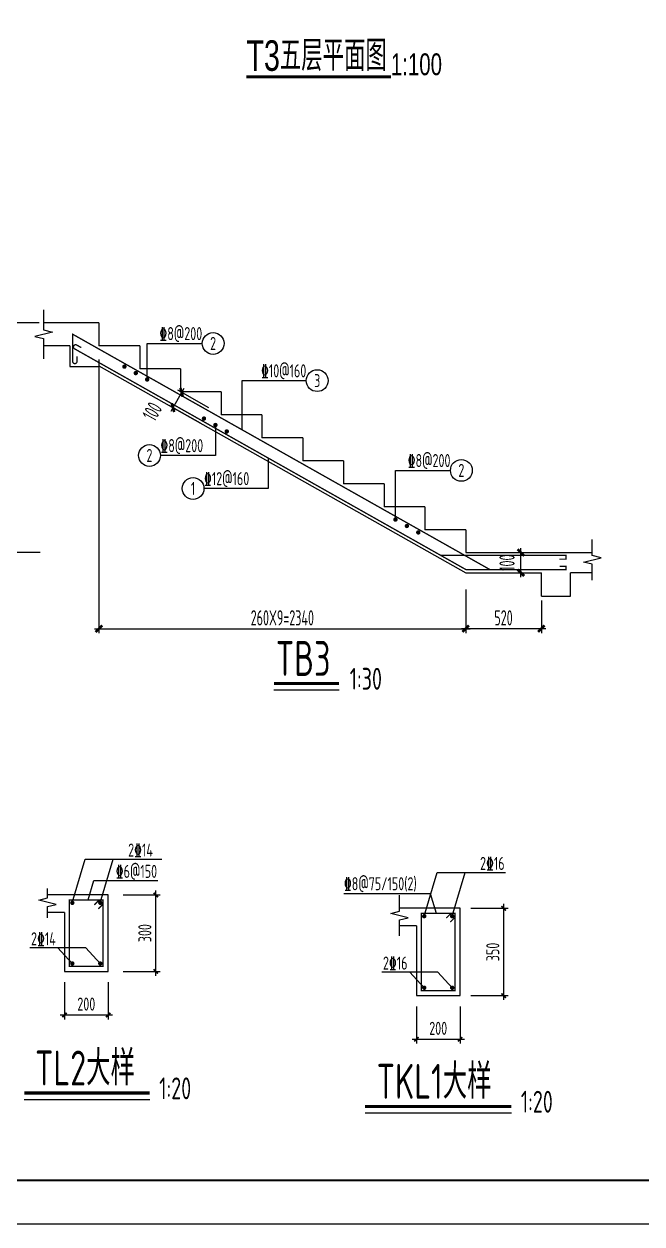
# Model space of a CAD drawing. Extents: x -472319 to -112444, y -516749 to -5704.
# Drawn here: x -174503 to -160348, y -459715 to -432221 of the extents above; entities that cross this region are included whole.
import ezdxf
from ezdxf.enums import TextEntityAlignment as Align

# ---------------------------------------------------------------- set-up
doc = ezdxf.new("R2010")
doc.units = 0
doc.header["$LTSCALE"] = 100
doc.header["$MEASUREMENT"] = 0
for name, color, linetype in [('1301', 24, 'Continuous'), ('BORDER', 6, 'Continuous'), ('COLU_DE', 7, 'Continuous'), ('COLU_DE_DIM', 3, 'Continuous'), ('COLU_DE_REIN', 1, 'Continuous'), ('COLU_DE_TEXT', 7, 'Continuous'), ('FRAME', 3, 'Continuous'), ('NUM', 7, 'Continuous'), ('PUB_DIM', 3, 'Continuous'), ('REIN', 1, 'Continuous'), ('S_BEAM', 4, 'Continuous'), ('STAIR_DE', 7, 'Continuous'), ('TEXT', 7, 'Continuous'), ('THIN', 7, 'Continuous'), ('填充', 8, 'Continuous')]:
    doc.layers.add(name, color=color, linetype=linetype)
doc.styles.add('eromans.shx', font='eromans.shx', dxfattribs={"width": 0.7, "bigfont": 'hztxt.shx'})
doc.styles.add('HZ', font='tssdeng.shx', dxfattribs={"width": 0.6, "height": 350, "bigfont": 'a.shx'})
doc.styles.add('TSSD_Dimension', font='Tssdeng.shx', dxfattribs={"width": 0.7, "bigfont": 'hztxt.shx'})
doc.styles.add('TSSD_Label', font='Tssdeng.shx', dxfattribs={"width": 0.7, "bigfont": 'hztxt.shx'})
doc.styles.add('TSSD_Num', font='Tssdeng.shx', dxfattribs={"width": 0.7, "bigfont": 'hztxt.shx'})
doc.styles.add('TSSD_Rein', font='Tssdeng.shx', dxfattribs={"width": 0.7, "bigfont": 'hztxt.shx'})
doc.dimstyles.new('DIMN', dxfattribs={"dimtxt": 350, "dimasz": 150, "dimexe": 100, "dimexo": 100, "dimgap": 75, "dimtad": 1, "dimdec": 0, "dimzin": 0, "dimdsep": 46, "dimtxsty": 'HZ', "dimblk": 'ARCHTICK', "dimcen": 0.09, "dimdle": 100, "dimclrd": 3, "dimclre": 3, "dimclrt": 7, "dimazin": 2, "dimtfac": 1, "dimtdec": 0, "dimtmove": 2, "dimatfit": 3, "dimldrblk": 'ARCHTICK', "dimfxl": 1, "dimtolj": 1, "dimtzin": 0, "dimarcsym": 0})
doc.dimstyles.new('TSSD_20_100', dxfattribs={"dimtxt": 300, "dimasz": 100, "dimexe": 100, "dimexo": 250, "dimgap": 100, "dimtad": 1, "dimdec": 0, "dimlfac": 0.2, "dimzin": 0, "dimdsep": 46, "dimtxsty": 'TSSD_Dimension', "dimblk": 'ARCHTICK', "dimcen": 0, "dimdle": 100, "dimclrt": 7, "dimadec": 0, "dimazin": 0, "dimtfac": 1, "dimtdec": 0, "dimtix": 1, "dimtmove": 2, "dimatfit": 3, "dimldrblk": 'ARCHTICK', "dimfxl": 1, "dimtolj": 1, "dimtzin": 0, "dimarcsym": 0})

# ---------------------------------------------------------------- blocks, each defined once
blk = doc.blocks.new('_ArchTick')
at = {"color": 0, "linetype": 'ByBlock', "const_width": 0.4}
blk.add_lwpolyline([(-0.5, -0.5), (0.5, 0.5)], dxfattribs=at)
blk = doc.blocks.new('*D318')
at = {"layer": 'COLU_DE_DIM', "color": 0, "lineweight": -2, "transparency": 16777216}
for p, q in [((-172235, -452176), (-171385, -452176)), ((-171485, -454026), (-171485, -452076)), ((-172235, -453926), (-171385, -453926))]:
    blk.add_line(p, q, dxfattribs=at)
at = {"layer": 'Defpoints', "color": 0, "transparency": 16777216}
for p in [(-172485, -452176), (-171485, -452176), (-172485, -453926)]:
    blk.add_point(p, dxfattribs=at)
at = {"layer": 'COLU_DE_DIM', "color": 0, "lineweight": -2, "transparency": 16777216, "xscale": 100, "yscale": 100, "zscale": 100}
for p, rotation in [((-171485, -452176), 90), ((-171485, -453926), 270)]:
    blk.add_blockref('_ArchTick', p, dxfattribs=dict(at, rotation=rotation))
at = {"layer": 'COLU_DE_DIM', "color": 7, "transparency": 16777216, "insert": (-171735, -453051), "char_height": 300, "attachment_point": 5, "rotation": 90, "style": 'TSSD_Dimension'}
blk.add_mtext('\\A1;300', dxfattribs=at)
blk = doc.blocks.new('*D319')
at = {"layer": 'COLU_DE_DIM', "color": 0, "lineweight": -2, "transparency": 16777216}
for p, q in [((-173576, -454176), (-173576, -455026)), ((-172576, -454176), (-172576, -455026)), ((-173676, -454926), (-172476, -454926))]:
    blk.add_line(p, q, dxfattribs=at)
at = {"layer": 'Defpoints', "color": 0, "transparency": 16777216}
for p in [(-173576, -453926), (-172576, -453926), (-172576, -454926)]:
    blk.add_point(p, dxfattribs=at)
at = {"layer": 'COLU_DE_DIM', "color": 0, "lineweight": -2, "transparency": 16777216, "xscale": 100, "yscale": 100, "zscale": 100, "rotation": 180}
blk.add_blockref('_ArchTick', (-173576, -454926), dxfattribs=at)
at = {"layer": 'COLU_DE_DIM', "color": 0, "lineweight": -2, "transparency": 16777216, "xscale": 100, "yscale": 100, "zscale": 100}
blk.add_blockref('_ArchTick', (-172576, -454926), dxfattribs=at)
at = {"layer": 'COLU_DE_DIM', "color": 7, "transparency": 16777216, "insert": (-173076, -454676), "char_height": 300, "attachment_point": 5, "style": 'TSSD_Dimension'}
blk.add_mtext('\\A1;200', dxfattribs=at)
blk = doc.blocks.new('*D320')
at = {"layer": 'COLU_DE_DIM', "color": 0, "lineweight": -2, "transparency": 16777216}
for p, q in [((-164266, -452482), (-163416, -452482)), ((-163516, -454582), (-163516, -452382)), ((-164266, -454482), (-163416, -454482))]:
    blk.add_line(p, q, dxfattribs=at)
at = {"layer": 'Defpoints', "color": 0, "transparency": 16777216}
for p in [(-164516, -452482), (-163516, -452482), (-164516, -454482)]:
    blk.add_point(p, dxfattribs=at)
at = {"layer": 'COLU_DE_DIM', "color": 0, "lineweight": -2, "transparency": 16777216, "xscale": 100, "yscale": 100, "zscale": 100}
for p, rotation in [((-163516, -452482), 90), ((-163516, -454482), 270)]:
    blk.add_blockref('_ArchTick', p, dxfattribs=dict(at, rotation=rotation))
at = {"layer": 'COLU_DE_DIM', "color": 7, "transparency": 16777216, "insert": (-163766, -453482), "char_height": 300, "attachment_point": 5, "rotation": 90, "style": 'TSSD_Dimension'}
blk.add_mtext('\\A1;350', dxfattribs=at)
blk = doc.blocks.new('*D321')
at = {"layer": 'COLU_DE_DIM', "color": 0, "lineweight": -2, "transparency": 16777216}
for p, q in [((-165516, -454732), (-165516, -455582)), ((-164516, -454732), (-164516, -455582)), ((-165616, -455482), (-164416, -455482))]:
    blk.add_line(p, q, dxfattribs=at)
at = {"layer": 'Defpoints', "color": 0, "transparency": 16777216}
for p in [(-165516, -454482), (-164516, -454482), (-164516, -455482)]:
    blk.add_point(p, dxfattribs=at)
at = {"layer": 'COLU_DE_DIM', "color": 0, "lineweight": -2, "transparency": 16777216, "xscale": 100, "yscale": 100, "zscale": 100, "rotation": 180}
blk.add_blockref('_ArchTick', (-165516, -455482), dxfattribs=at)
at = {"layer": 'COLU_DE_DIM', "color": 0, "lineweight": -2, "transparency": 16777216, "xscale": 100, "yscale": 100, "zscale": 100}
blk.add_blockref('_ArchTick', (-164516, -455482), dxfattribs=at)
at = {"layer": 'COLU_DE_DIM', "color": 7, "transparency": 16777216, "insert": (-165016, -455232), "char_height": 300, "attachment_point": 5, "style": 'TSSD_Dimension'}
blk.add_mtext('\\A1;200', dxfattribs=at)
blk = doc.blocks.new('A$C20674F94')
at = {"layer": 'FRAME'}
for p, q in [((2500, 1000), (83100, 1000)), ((0, 0), (84100, 0))]:
    blk.add_line(p, q, dxfattribs=at)
at = {"layer": 'FRAME', "const_width": 50}
blk.add_lwpolyline([(2500, 58400), (83100, 58400), (83100, 1000), (2500, 1000), (2500, 58400)], dxfattribs=at)
blk = doc.blocks.new('*D2735')
at = {"layer": '1301', "color": 3, "lineweight": -2, "transparency": 16777216}
for p, q in [((-172786, -439910), (-172786, -446177)), ((-164386, -445177), (-164386, -446177)), ((-172886, -446077), (-164286, -446077))]:
    blk.add_line(p, q, dxfattribs=at)
at = {"layer": 'Defpoints', "color": 0, "transparency": 16777216}
for p in [(-172786, -439810), (-164386, -445077), (-164386, -446077)]:
    blk.add_point(p, dxfattribs=at)
at = {"layer": '1301', "color": 3, "lineweight": -2, "transparency": 16777216, "xscale": 150, "yscale": 150, "zscale": 150, "rotation": 180}
blk.add_blockref('_ArchTick', (-172786, -446077), dxfattribs=at)
at = {"layer": '1301', "color": 3, "lineweight": -2, "transparency": 16777216, "xscale": 150, "yscale": 150, "zscale": 150}
blk.add_blockref('_ArchTick', (-164386, -446077), dxfattribs=at)
at = {"layer": '1301', "color": 7, "transparency": 16777216, "insert": (-168586, -445827), "char_height": 350, "attachment_point": 5, "style": 'HZ'}
blk.add_mtext('\\A1;260X9=2340', dxfattribs=at)
blk = doc.blocks.new('*D2736')
at = {"layer": '1301', "color": 3, "lineweight": -2, "transparency": 16777216}
for p, q in [((-174158, -439067), (-175083, -439067)), ((-174983, -438967), (-174983, -444433)), ((-174134, -444333), (-175083, -444333))]:
    blk.add_line(p, q, dxfattribs=at)
at = {"layer": 'Defpoints', "color": 0, "transparency": 16777216}
for p in [(-174058, -439067), (-174983, -444333), (-174034, -444333)]:
    blk.add_point(p, dxfattribs=at)
at = {"layer": '1301', "color": 3, "lineweight": -2, "transparency": 16777216, "xscale": 150, "yscale": 150, "zscale": 150}
for p, rotation in [((-174983, -439067), 90), ((-174983, -444333), 270)]:
    blk.add_blockref('_ArchTick', p, dxfattribs=dict(at, rotation=rotation))
at = {"layer": '1301', "color": 7, "transparency": 16777216, "insert": (-175233, -441700), "char_height": 350, "attachment_point": 5, "rotation": 90, "style": 'HZ'}
blk.add_mtext('\\A1;150X10=1500', dxfattribs=at)
blk = doc.blocks.new('*D2747')
at = {"layer": '1301', "color": 3, "lineweight": -2, "transparency": 16777216}
for p, q in [((-170844, -440575), (-171139, -441097)), ((-170267, -441015), (-170980, -440613)), ((-170464, -441363), (-171177, -440961))]:
    blk.add_line(p, q, dxfattribs=at)
at = {"layer": 'Defpoints', "color": 0, "transparency": 16777216}
for p in [(-171090, -441010), (-170180, -441064), (-170377, -441413)]:
    blk.add_point(p, dxfattribs=at)
at = {"layer": '1301', "color": 3, "lineweight": -2, "transparency": 16777216, "xscale": 150, "yscale": 150, "zscale": 150}
for p, rotation in [((-170893, -440662), 60.56458364765433), ((-171090, -441010), 240.5645836476543)]:
    blk.add_blockref('_ArchTick', p, dxfattribs=dict(at, rotation=rotation))
at = {"layer": '1301', "color": 7, "transparency": 16777216, "insert": (-171566, -441101), "char_height": 350, "attachment_point": 5, "rotation": 60.5646, "style": 'HZ'}
blk.add_mtext('\\A1;100', dxfattribs=at)
blk = doc.blocks.new('_reinbk')
blk.add_line((0, 0), (0, 0))
blk = doc.blocks.new('ts_reino')
at = {"color": 0, "linetype": 'ByBlock', "lineweight": -2}
blk.add_circle((0, 0), 0.5, dxfattribs=at)
at = {"color": 0, "linetype": 'ByBlock', "lineweight": -2, "style": 'TSSD_Num', "width": 0.7}
blk.add_attdef('A', text='', height=0.6, dxfattribs=at).set_placement((0, 0), align=Align.MIDDLE_CENTER)
blk = doc.blocks.new('*D2748')
at = {"layer": 'Defpoints', "color": 0, "transparency": 16777216}
for p in [(-164386, -445333), (-162653, -445333), (-164386, -446077)]:
    blk.add_point(p, dxfattribs=at)
at = {"layer": 'S_BEAM', "color": 3, "lineweight": -2, "transparency": 16777216}
for p, q in [((-164386, -445433), (-164386, -446177)), ((-162653, -445433), (-162653, -446177)), ((-162553, -446077), (-164486, -446077))]:
    blk.add_line(p, q, dxfattribs=at)
at = {"layer": 'S_BEAM', "color": 3, "lineweight": -2, "transparency": 16777216, "xscale": 150, "yscale": 150, "zscale": 150, "rotation": 180}
blk.add_blockref('_ArchTick', (-164386, -446077), dxfattribs=at)
at = {"layer": 'S_BEAM', "color": 3, "lineweight": -2, "transparency": 16777216, "xscale": 150, "yscale": 150, "zscale": 150}
blk.add_blockref('_ArchTick', (-162653, -446077), dxfattribs=at)
at = {"layer": 'S_BEAM', "color": 7, "transparency": 16777216, "insert": (-163520, -445827), "char_height": 350, "attachment_point": 5, "style": 'HZ'}
blk.add_mtext('\\A1;520', dxfattribs=at)
blk = doc.blocks.new('*D2749')
at = {"layer": 'Defpoints', "color": 0, "transparency": 16777216}
for p in [(-163520, -444333), (-163122, -444333), (-163520, -444793)]:
    blk.add_point(p, dxfattribs=at)
at = {"layer": 'S_BEAM', "color": 3, "lineweight": -2, "transparency": 16777216}
for p, q in [((-163122, -444893), (-163122, -444233)), ((-163420, -444333), (-163022, -444333)), ((-163420, -444793), (-163022, -444793))]:
    blk.add_line(p, q, dxfattribs=at)
at = {"layer": 'S_BEAM', "color": 3, "lineweight": -2, "transparency": 16777216, "xscale": 150, "yscale": 150, "zscale": 150}
for p, rotation in [((-163122, -444333), 90), ((-163122, -444793), 270)]:
    blk.add_blockref('_ArchTick', p, dxfattribs=dict(at, rotation=rotation))
at = {"layer": 'S_BEAM', "color": 7, "transparency": 16777216, "insert": (-163440, -444563), "char_height": 350, "attachment_point": 5, "rotation": 90, "style": 'HZ'}
blk.add_mtext('\\A1;100', dxfattribs=at)

msp = doc.modelspace()

# ---------------------------------------------------------------- linework, layer by layer
at = {"layer": 'BORDER'}
for p, q in [((-168777.259, -447479.473), (-167286.264, -447479.473)), ((-174498.248, -456863.334), (-171622.012, -456863.334)), ((-166691.93, -457169.5), (-163339.445, -457169.5))]:
    msp.add_line(p, q, dxfattribs=at)
at = {"layer": 'BORDER', "const_width": 70}
for points in [[(-168777.259, -447329.473), (-167286.264, -447329.473)], [(-174498.248, -456713.334), (-171622.012, -456713.334)], [(-166691.93, -457019.5), (-163339.445, -457019.5)]]:
    msp.add_lwpolyline(points, dxfattribs=at)
at = {"layer": 'COLU_DE'}
for p, q in [((-173395.944, -452356.015), (-173098.549, -451356.994)), ((-173098.549, -451356.994), (-171348.675, -451356.994)), ((-172755.944, -452356.015), (-172458.549, -451356.994)), ((-165335.687, -452662.181), (-165038.293, -451663.16)), ((-165038.293, -451663.16), (-163472.188, -451663.16)), ((-164695.687, -452662.181), (-164398.293, -451663.16)), ((-173032.934, -452291.015), (-172900.214, -451845.175)), ((-172900.214, -451845.175), (-171434.632, -451845.175)), ((-173575.944, -452176.015), (-173964.437, -452176.015)), ((-165191.418, -452151.341), (-167179.5, -452151.341)), ((-165058.697, -452597.181), (-165191.418, -452151.341)), ((-165515.687, -452482.181), (-165904.18, -452482.181)), ((-173575.944, -452576.015), (-173964.437, -452576.015)), ((-165515.687, -452882.181), (-165904.18, -452882.181)), ((-173086.198, -453389.87), (-174366.214, -453389.87)), ((-173395.944, -453746.015), (-173726.198, -453389.87)), ((-172755.944, -453746.015), (-173086.198, -453389.87)), ((-165025.941, -453946.037), (-166305.957, -453946.037)), ((-165335.687, -454302.181), (-165665.941, -453946.037)), ((-164695.687, -454302.181), (-165025.941, -453946.037))]:
    msp.add_line(p, q, dxfattribs=at)
for points in [[(-173575.944, -452576.015), (-173575.944, -453926.015), (-172575.944, -453926.015), (-172575.944, -452176.015), (-173575.944, -452176.015)], [(-165515.687, -452882.181), (-165515.687, -454482.181), (-164515.687, -454482.181), (-164515.687, -452482.181), (-165515.687, -452482.181)]]:
    msp.add_lwpolyline(points, dxfattribs=at)
at = {"layer": 'COLU_DE_REIN', "const_width": 30}
for points in [[(-172800.319, -452492.314), (-172690.944, -452382.939), (-172690.944, -452291.015), (-173460.944, -452291.015), (-173460.944, -453811.015), (-172690.944, -453811.015), (-172690.944, -452291.015), (-172782.868, -452291.015), (-172892.243, -452400.39)], [(-164740.063, -452798.48), (-164630.687, -452689.105), (-164630.687, -452597.181), (-165400.687, -452597.181), (-165400.687, -454367.181), (-164630.687, -454367.181), (-164630.687, -452597.181), (-164722.611, -452597.181), (-164831.987, -452706.556)]]:
    msp.add_lwpolyline(points, dxfattribs=at)
at = {"layer": 'COLU_DE_REIN', "const_width": 50}
for points in [[(-173420.944, -452356.015, 1), (-173370.944, -452356.015, 1)], [(-172780.944, -452356.015, 1), (-172730.944, -452356.015, 1)], [(-165360.687, -452662.181, 1), (-165310.687, -452662.181, 1)], [(-164720.687, -452662.181, 1), (-164670.687, -452662.181, 1)], [(-173420.944, -453746.015, 1), (-173370.944, -453746.015, 1)], [(-172780.944, -453746.015, 1), (-172730.944, -453746.015, 1)], [(-165360.687, -454302.181, 1), (-165310.687, -454302.181, 1)], [(-164720.687, -454302.181, 1), (-164670.687, -454302.181, 1)]]:
    msp.add_lwpolyline(points, format="xyb", close=True, dxfattribs=at)
at = {"layer": 'PUB_DIM', "const_width": 70}
msp.add_lwpolyline([(-169407.046, -433429.329), (-166099.954, -433429.329)], dxfattribs=at)
at = {"layer": 'REIN', "const_width": 30}
for points in [[(-173288.165, -439831.75), (-173288.165, -439951.75, -1), (-173388.165, -439951.75), (-173388.165, -439328.539), (-172086.499, -440063.051)], [(-173190.966, -439635.014), (-173295.476, -439576.041, 1), (-173344.62, -439663.132), (-164372.45, -444725.999), (-162089, -444725.999), (-162089, -444647), (-162237.5, -444647)]]:
    msp.add_lwpolyline(points, format="xyb", dxfattribs=at)
at = {"layer": 'REIN', "const_width": 50}
for points in [[(-172228.665, -440071.57, 1), (-172178.665, -440071.57, 1)], [(-171967.392, -440219.003, 1), (-171917.392, -440219.003, 1)], [(-171706.119, -440366.436, 1), (-171656.119, -440366.436, 1)], [(-170405.461, -441261.13, 1), (-170355.461, -441261.13, 1)], [(-170144.188, -441408.562, 1), (-170094.188, -441408.562, 1)], [(-169882.915, -441555.995, 1), (-169832.915, -441555.995, 1)], [(-166019.993, -443575.035, 1), (-165969.993, -443575.035, 1)], [(-165758.72, -443722.468, 1), (-165708.72, -443722.468, 1)], [(-165497.447, -443869.901, 1), (-165447.447, -443869.901, 1)]]:
    msp.add_lwpolyline(points, format="xyb", close=True, dxfattribs=at)
at = {"layer": 'REIN', "const_width": 30}
for points in [[(-163823.046, -444725.999), (-172086.499, -440063.051)], [(-162240.5, -444482.5), (-162087, -444482.5), (-162087, -444398), (-164953.714, -444398)]]:
    msp.add_lwpolyline(points, dxfattribs=at)
at = {"layer": 'STAIR_DE'}
for p, q in [((-172786.499, -439066.75), (-174053.165, -439066.75)), ((-172786.499, -439066.75), (-172786.499, -439593.416)), ((-173453.165, -439593.416), (-174053.165, -439593.416)), ((-173453.165, -439593.416), (-173453.165, -440066.75)), ((-171853.165, -439593.416), (-172786.499, -439593.416)), ((-171853.165, -439593.416), (-171853.165, -440120.083)), ((-173453.165, -440066.75), (-172786.499, -440066.75)), ((-172786.499, -440052.706), (-164386.499, -444792.706)), ((-170919.832, -440120.083), (-171853.165, -440120.083)), ((-170919.832, -440120.083), (-170919.832, -440646.75)), ((-172046.703, -440470.162), (-172046.703, -440484.206)), ((-169986.499, -440646.75), (-170919.832, -440646.75)), ((-169986.499, -440646.75), (-169986.499, -441173.416)), ((-169053.165, -441173.416), (-169986.499, -441173.416)), ((-169053.165, -441173.416), (-169053.165, -441700.083)), ((-168119.832, -441700.083), (-169053.165, -441700.083)), ((-168119.832, -441700.083), (-168119.832, -442226.75)), ((-167186.499, -442226.75), (-168119.832, -442226.75)), ((-167186.499, -442226.75), (-167186.499, -442753.416)), ((-166253.165, -442753.416), (-167186.499, -442753.416)), ((-166253.165, -442753.416), (-166253.165, -443280.083)), ((-165319.832, -443280.083), (-166253.165, -443280.083)), ((-165319.832, -443280.083), (-165319.832, -443806.75)), ((-164386.499, -443806.75), (-165319.832, -443806.75)), ((-164386.499, -443806.75), (-164386.499, -444333.416)), ((-164386.499, -444333.416), (-161486.832, -444333.416)), ((-164386.499, -444792.706), (-162653.499, -444792.706)), ((-162653.499, -445333.416), (-162653.499, -444792.706)), ((-161986.832, -445333.416), (-161986.832, -444792.706)), ((-161486.832, -444792.706), (-161986.832, -444792.706)), ((-162653.499, -445333.416), (-161986.832, -445333.416))]:
    msp.add_line(p, q, dxfattribs=at)
at = {"layer": 'TEXT'}
for points in [[(-171681.119, -440366.436), (-171681.119, -439539.769), (-170421.119, -439539.769)], [(-169506.86, -441518.704), (-169506.86, -440392.038), (-168036.86, -440392.038)], [(-170119.188, -441408.562), (-170119.188, -442106.062), (-171379.188, -442106.062)], [(-168910.388, -442165.306), (-168910.388, -442862.806), (-170380.388, -442862.806)], [(-165994.993, -443575.035), (-165994.993, -442448.369), (-164734.993, -442448.369)]]:
    msp.add_lwpolyline(points, dxfattribs=at)
at = {"layer": 'THIN'}
for points in [[(-174053.165, -438766.75), (-174053.165, -439230.083), (-173853.165, -439280.083), (-174253.165, -439380.083), (-174053.165, -439430.083), (-174053.165, -439893.416)], [(-161486.832, -444966.75), (-161486.832, -444600.083), (-161686.832, -444550.083), (-161286.832, -444450.083), (-161486.832, -444400.083), (-161486.832, -444033.416)], [(-161486.832, -444966.75), (-161486.832, -444600.083), (-161686.832, -444550.083), (-161286.832, -444450.083), (-161486.832, -444400.083), (-161486.832, -444033.416)], [(-173964.437, -452697.5), (-173964.437, -452442.251), (-173764.437, -452392.251), (-174164.437, -452292.251), (-173964.437, -452242.251), (-173964.437, -452031.063)], [(-165904.18, -453115.084), (-165904.18, -452748.417), (-165704.18, -452698.417), (-166104.18, -452598.417), (-165904.18, -452548.417), (-165904.18, -452181.75)]]:
    msp.add_lwpolyline(points, dxfattribs=at)

# ---------------------------------------------------------------- block references
at = {"layer": 'NUM'}
ref = msp.add_blockref('ts_reino', (-170171.119, -439539.769), dxfattribs=dict(at, xscale=500, yscale=500, zscale=500))
ref.add_attrib('4', '2', dxfattribs={"height": 300, "style": 'TSSD_Num', "width": 0.7}).set_placement((-170171.119, -439539.769), align=Align.MIDDLE_CENTER)
ref = msp.add_blockref('ts_reino', (-167786.86, -440392.038), dxfattribs=dict(at, xscale=500, yscale=500, zscale=500))
ref.add_attrib('3', '3', dxfattribs={"height": 300, "style": 'TSSD_Num', "width": 0.7}).set_placement((-167786.86, -440392.038), align=Align.MIDDLE_CENTER)
ref = msp.add_blockref('ts_reino', (-171629.188, -442106.062), dxfattribs=dict(at, xscale=500, yscale=500, zscale=500))
ref.add_attrib('4', '2', dxfattribs={"height": 300, "style": 'TSSD_Num', "width": 0.7}).set_placement((-171629.188, -442106.062), align=Align.MIDDLE_CENTER)
ref = msp.add_blockref('ts_reino', (-164484.993, -442448.369), dxfattribs=dict(at, xscale=500, yscale=500, zscale=500))
ref.add_attrib('4', '2', dxfattribs={"height": 300, "style": 'TSSD_Num', "width": 0.7}).set_placement((-164484.993, -442448.369), align=Align.MIDDLE_CENTER)
ref = msp.add_blockref('ts_reino', (-170630.388, -442862.806), dxfattribs=dict(at, xscale=500, yscale=500, zscale=500))
ref.add_attrib('1', '1', dxfattribs={"height": 300, "style": 'TSSD_Num', "width": 0.7}).set_placement((-170630.388, -442862.806), align=Align.MIDDLE_CENTER)
at = {"layer": 'TEXT', "xscale": 100, "yscale": 100, "zscale": 100}
for p, rotation in [((-172120.832, -440043.677), 270), ((-171681.119, -440366.436), 270), ((-170119.188, -441408.562), 90), ((-168910.388, -442165.306), 90), ((-165994.993, -443575.035), 270), ((-164576.915, -444300.602), 270)]:
    msp.add_blockref('_reinbk', p, dxfattribs=dict(at, rotation=rotation))
at = {"layer": '填充'}
msp.add_blockref('A$C20674F94', (-218450.5, -459714.5), dxfattribs=at)

# ---------------------------------------------------------------- texts
at = {"layer": 'BORDER', "style": 'TSSD_Label', "width": 0.7}
for s, height, p in [('TB3', 800, (-168734.79, -447156.59)), ('1:30', 500, (-167043.144, -447472.648)), ('TL2大样', 800, (-174250.306, -456540.45)), ('TKL1大样', 800, (-166426.257, -456846.617)), ('1:20', 500, (-171406.102, -456856.509)), ('1:20', 500, (-163123.535, -457162.675))]:
    msp.add_text(s, height=height, dxfattribs=at).set_placement(p)
at = {"layer": 'COLU_DE_TEXT', "style": 'TSSD_Rein', "width": 0.7}
for s, p in [('2\x8414', (-172117.192, -451297.283)), ('\x846@150', (-172400.408, -451785.464)), ('2\x8416', (-164056.936, -451603.449)), ('\x848@75/150(2)', (-167176.578, -452068.231)), ('2\x8414', (-174341.44, -453330.16)), ('2\x8416', (-166281.184, -453886.326))]:
    msp.add_text(s, height=300, dxfattribs=at).set_placement(p)
at = {"layer": 'PUB_DIM', "color": 7, "style": 'eromans.shx', "width": 0.7}
for s, height, p in [('T3五层平面图', 700, (-169407.046, -433294.329)), ('1:100', 500, (-166099.954, -433394.329))]:
    msp.add_text(s, height=height, dxfattribs=at).set_placement(p)
at = {"layer": 'TEXT', "style": 'TSSD_Rein', "width": 0.7}
for s, p in [('%%1328@200', (-170421.119, -439464.769)), ('%%13210@160', (-168036.86, -440317.038)), ('%%1328@200', (-164734.993, -442373.369))]:
    msp.add_text(s, height=300, dxfattribs=at).set_placement(p, align=Align.RIGHT)
msp.add_text('%%1328@200', height=300, dxfattribs=at).set_placement((-171379.188, -442031.062))
at = {"layer": 'TEXT', "color": 4, "style": 'TSSD_Rein', "width": 0.7}
msp.add_text('%%13212@160', height=300, dxfattribs=at).set_placement((-170380.388, -442787.806))

# ---------------------------------------------------------------- dimensions: what is measured, and where the dimension line sits
at = {"layer": '1301', "color": 7}
dim = msp.add_linear_dim(base=(-174982.671, -444333.416), p1=(-174057.665, -439066.75), p2=(-174033.665, -444333.416), angle=90, text='150X10=1500', dimstyle='DIMN', override={"dimfxl": 100}, dxfattribs=at)
dim.commit()
dim.dimension.update_dxf_attribs({"geometry": '*D2736', "text_midpoint": (-175232.671, -441700.083)})
dim = msp.add_linear_dim(base=(-164386.499, -446076.922), p1=(-172786.499, -439810.256), p2=(-164386.499, -445076.922), text='260X9=2340', dimstyle='DIMN', override={"dimfxl": 100}, dxfattribs=at)
dim.commit()
dim.dimension.update_dxf_attribs({"geometry": '*D2735', "text_midpoint": (-168586.499, -445826.922)})
dim = msp.add_linear_dim(base=(-171089.713, -441010.178), p1=(-170180.036, -441064.206), p2=(-170376.613, -441412.57), angle=240.5645836, text='100', dimstyle='DIMN', override={"dimfxl": 100}, dxfattribs=at)
dim.commit()
dim.dimension.update_dxf_attribs({"geometry": '*D2747', "text_midpoint": (-171565.5, -441100.5), "dimtype": 160})
at = {"layer": 'COLU_DE_DIM'}
for p1, p2, text, picture, middle in [((-172484.91, -453926.015), (-172484.91, -452176.015), '300', '*D318', (-171734.91, -453051.015)), ((-164515.687, -454482.181), (-164515.687, -452482.181), '350', '*D320', (-163765.687, -453482.181))]:
    dim = msp.add_aligned_dim(p1=p1, p2=p2, distance=-1000, text=text, dimstyle='TSSD_20_100', dxfattribs=at)
    dim.commit()
    dim.dimension.update_dxf_attribs({"geometry": picture, "text_midpoint": middle})
for p1, p2, picture, middle in [((-173575.944, -453926.015), (-172575.944, -453926.015), '*D319', (-173075.944, -454676.015)), ((-165515.687, -454482.181), (-164515.687, -454482.181), '*D321', (-165015.687, -455232.181))]:
    dim = msp.add_aligned_dim(p1=p1, p2=p2, distance=-1000, dimstyle='TSSD_20_100', dxfattribs=at)
    dim.commit()
    dim.dimension.update_dxf_attribs({"geometry": picture, "text_midpoint": middle})
at = {"layer": 'S_BEAM', "color": 7}
dim = msp.add_linear_dim(base=(-163122, -444333.416), p1=(-163519.999, -444792.706), p2=(-163519.999, -444333.416), angle=90, text='100', dimstyle='DIMN', override={"dimfxl": 100}, dxfattribs=at)
dim.commit()
dim.dimension.update_dxf_attribs({"geometry": '*D2749', "text_midpoint": (-163439.5, -444563.061), "dimtype": 160})
dim = msp.add_linear_dim(base=(-164386.499, -446076.922), p1=(-162653.499, -445333.416), p2=(-164386.499, -445333.416), text='520', dimstyle='DIMN', override={"dimfxl": 100}, dxfattribs=at)
dim.commit()
dim.dimension.update_dxf_attribs({"geometry": '*D2748', "text_midpoint": (-163519.999, -445826.922)})

doc.saveas('drawing.dxf')
